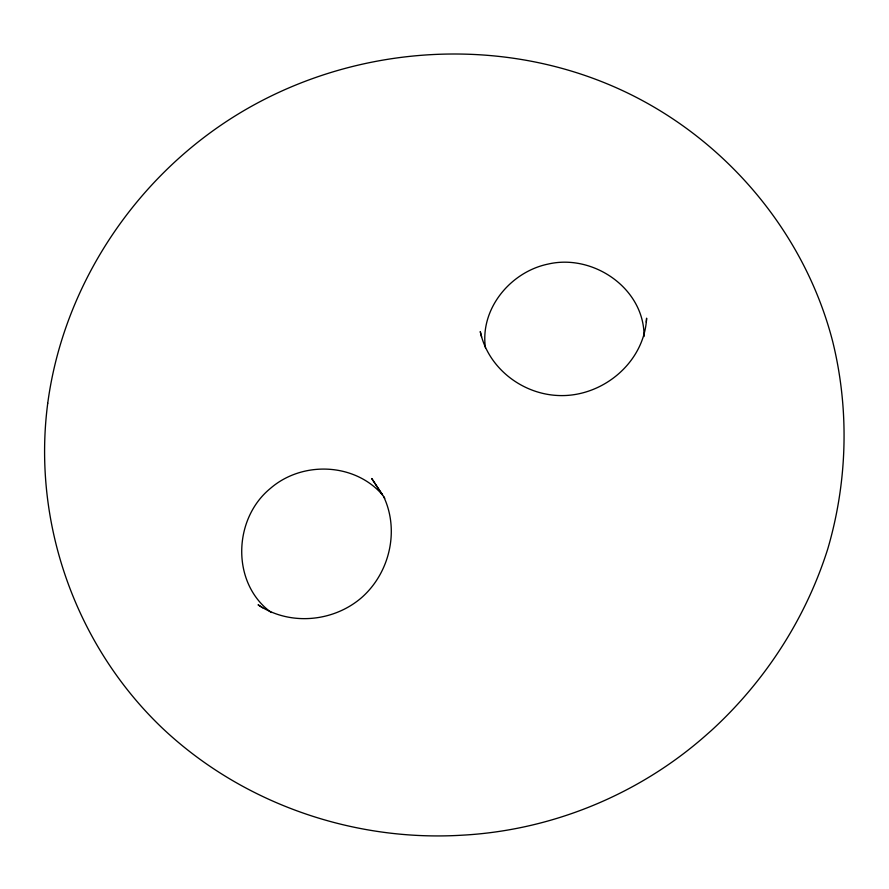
<?xml version="1.0" encoding="UTF-8"?>
<svg xmlns="http://www.w3.org/2000/svg" width="889" height="889" viewBox="0 0 889 889"><rect width="100%" height="100%" fill="white"/><g stroke="black" fill="none" stroke-linecap="round" stroke-linejoin="round"><path stroke-width="1.33" d="M646.27 322.14L646.614 318.184C644.303 363.123 601.464 397.983 557.347 395.472C521.21 393.583 487.85 367.435 480.271 331.564L481.594 336.953M262.733 607.809L258.088 604.798C289.414 626.034 333.064 622.189 361.49 597.73C389.615 573.061 399.717 530.644 383.615 496.507M271.289 612.532C231.184 583.528 232.896 519.132 270.278 488.517C302.071 460.769 354.467 462.602 382.503 494.873L371.735 478.526L384.77 498.307M644.047 336.542C644.581 288.647 593.352 253.509 548.146 264.066C510.575 271.778 479.782 308.816 485.45 347.832M47.728 403.317C32.137 522.254 75.332 645.025 162.109 727.891C241.063 802.556 350.744 841.127 458.98 835.371L466.003 834.971C554.236 829.315 639.613 793.855 705.888 735.336L711.3 730.569C765.085 681.341 805.745 618.544 827.748 548.969C847.506 481.671 849.506 409.707 832.704 341.565C803.267 227.162 718.09 130.35 609.354 84.755C486.85 33.226 340.854 47.55 229.462 119.526C131.939 182.523 63.119 287.925 47.728 403.317"/></g></svg>
